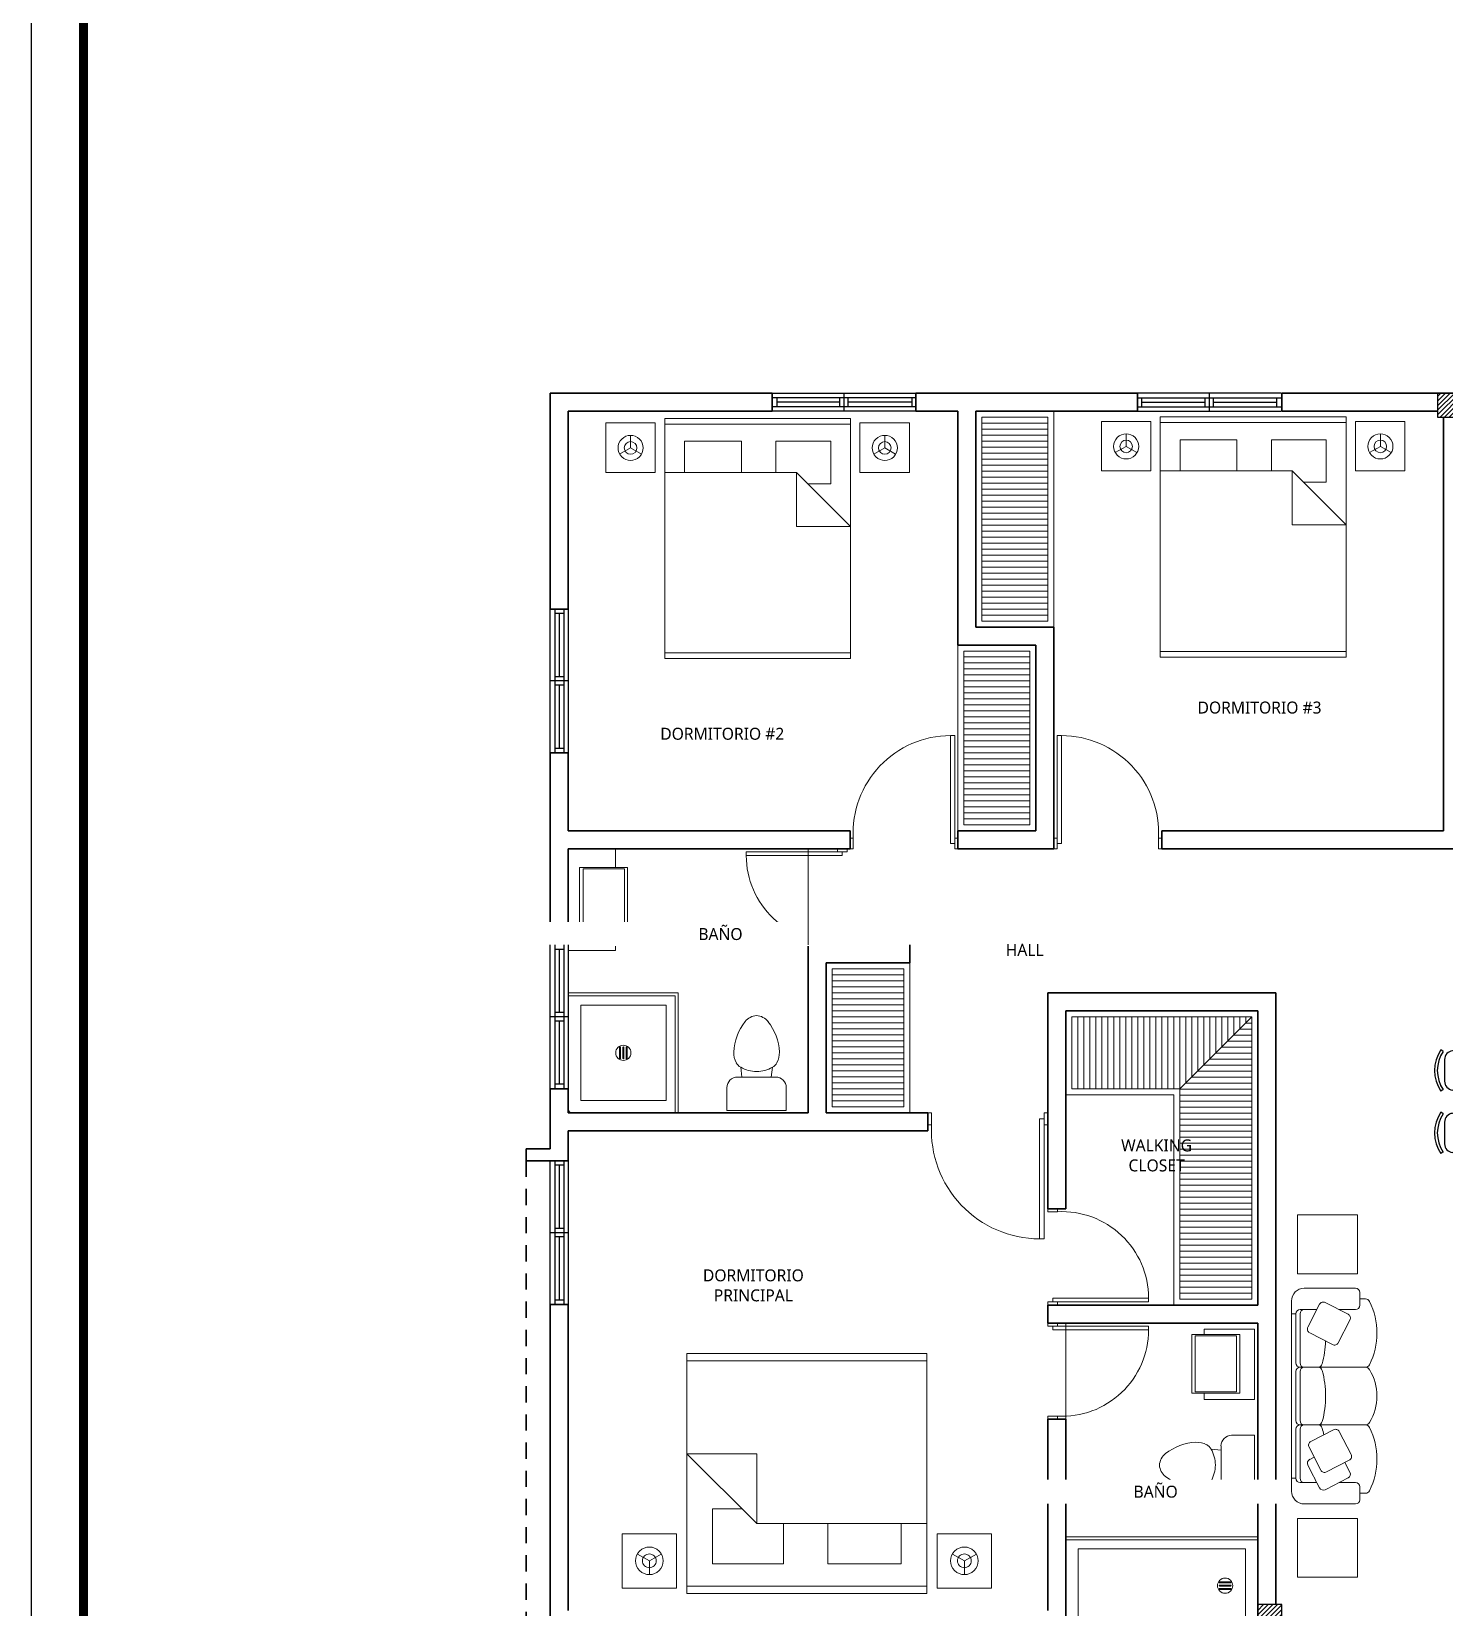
# Model space of a CAD drawing. Header units: feet. Extents: x -417 to 46, y -646 to -218.
# Drawn here: x -112.25 to -100.47, y -458.02 to -444.88 of the extents above; entities that cross this region are included whole.
import ezdxf

# ---------------------------------------------------------------- set-up
doc = ezdxf.new("R2010")
doc.units = ezdxf.units.FT
doc.header["$MEASUREMENT"] = 0
doc.linetypes.add('HIDDEN', pattern=[0.375, 0.25, -0.125])
for name, color, linetype, lineweight in [('A-WALL', 4, 'Continuous', 25), ('closet', 8, 'Continuous', 5), ('FURN', 2, 'Continuous', 30), ('I-FURN', 2, 'Continuous', 0), ('muebles', 2, 'Continuous', 5), ('muros', 4, 'Continuous', 50), ('P-SANR-FIXT', 2, 'Continuous', 9), ('Piso', 8, 'Continuous', 9), ('puertas', 8, 'Continuous', 9), ('TXT', 2, 'Continuous', 9)]:
    doc.layers.add(name, color=color, linetype=linetype, lineweight=lineweight)
for name, color, linetype in [('columna', 9, 'Continuous'), ('MARCO', 7, 'Continuous'), ('MB3', 8, 'Continuous'), ('PERT-VENT', 2, 'Continuous')]:
    doc.layers.add(name, color=color, linetype=linetype)
doc.styles.add('ads', font='trebuc.ttf', dxfattribs={"height": 0.14})
pattern_1 = [(0, (-105.576954, -453.846865), (2e-17, 0.05), [])]

# ---------------------------------------------------------------- blocks, each defined once
blk = doc.blocks.new('bath_sink_6127 - bath_sink_6127-542651-Nivel 1')
at = {"layer": 'I-FURN'}
for p, q in [((0.293, 0.244), (0.293, 0.4)), ((0.395, 0.244), (-0.005, 0.244)), ((-0.005, 0.244), (-0.005, -0.245)), ((0.025, -0.234), (0.025, 0.233)), ((0.025, 0.233), (0.369, 0.233)), ((0.369, 0.233), (0.369, -0.234)), ((0.395, -0.245), (0.395, 0.244)), ((-0.005, -0.245), (0.395, -0.245)), ((0.369, -0.234), (0.025, -0.234)), ((0.293, -0.448), (0.293, -0.245)), ((-0.1, -0.448), (0.293, -0.448))]:
    blk.add_line(p, q, dxfattribs=at)
blk = doc.blocks.new('Toilet_-_Tank_-_3D_4840 - 17_ High_ Seat Not Visible-536545-Nivel 1')
at = {"layer": 'P-SANR-FIXT'}
for p, q in [((0.248, 0.489), (-0.248, 0.489)), ((-0.248, 0.489), (-0.248, 0.298)), ((0.248, 0.298), (0.248, 0.489)), ((-0.159, 0.21), (-0.123, 0.21)), ((-0.123, 0.21), (-0.132, 0.127)), ((-0.123, 0.21), (0.123, 0.21)), ((0.132, 0.127), (0.123, 0.21)), ((0.123, 0.21), (0.159, 0.21))]:
    blk.add_line(p, q, dxfattribs=at)
for centre, radius, start, end in [((-0.159, 0.298), 0.0889, 180, 270), ((0.159, 0.298), 0.0889, 270, 360), ((0, -0.104), 0.266, 90.1019, 119.8981), ((0, -0.104), 0.266, 60.1019, 89.8981), ((-0.023, 0.008), 0.167, 151.0596, 182.709), ((-0.083, 0.041), 0.0995, 119.8981, 151.0596), ((0.083, 0.041), 0.0995, 28.9404, 60.1019), ((0.023, 0.008), 0.167, 357.291, 28.9404), ((0.25, 0.021), 0.441, 182.709, 218.5058), ((-0.25, 0.021), 0.441, 321.4942, 357.291), ((0.011, -0.169), 0.136, 218.5058, 265.219), ((-0.011, -0.169), 0.136, 274.781, 321.4942)]:
    blk.add_arc(centre, radius, start, end, dxfattribs=at)
blk = doc.blocks.new('Shower_Stall_9385 - 1-684532-Nivel 1')
at = {"layer": 'P-SANR-FIXT'}
for p, q in [((-0.576, 0.533), (0.424, 0.533)), ((-0.576, -0.381), (-0.576, 0.533)), ((0.424, 0.508), (-0.551, 0.508)), ((-0.551, -0.381), (-0.551, 0.508)), ((-0.475, -0.279), (-0.475, 0.432)), ((-0.475, 0.432), (0.322, 0.432)), ((0.322, 0.432), (0.322, -0.279)), ((-0.121, 0.108), (-0.032, 0.108)), ((-0.032, 0.099), (-0.121, 0.099)), ((-0.121, 0.081), (-0.032, 0.081)), ((-0.032, 0.072), (-0.121, 0.072)), ((-0.121, 0.053), (-0.032, 0.053)), ((-0.032, 0.044), (-0.121, 0.044)), ((-0.576, -0.381), (-0.551, -0.381)), ((-0.551, -0.381), (0.398, -0.381)), ((0.322, -0.279), (-0.475, -0.279))]:
    blk.add_line(p, q, dxfattribs=at)
for centre, radius, start, end in [((-0.076, 0.076), 0.0635, 360, 180), ((-0.076, 0.076), 0.0635, 0, 180), ((-0.076, 0.076), 0.0635, 180, 360), ((-0.076, 0.076), 0.0635, 180, 360), ((-0.121, 0.103), 0.00444, 90, 270), ((-0.121, 0.076), 0.00444, 90, 270), ((-0.121, 0.049), 0.00444, 90, 270), ((-0.032, 0.103), 0.00444, 270, 90), ((-0.032, 0.076), 0.00444, 270, 90), ((-0.032, 0.049), 0.00444, 270, 90), ((0.398, -0.356), 0.0254, 270, 360)]:
    blk.add_arc(centre, radius, start, end, dxfattribs=at)
blk = doc.blocks.new('bath_sink_6127 - bath_sink_6127-V2-Nivel 1')
at = {"layer": 'I-FURN'}
for p, q in [((0.293, 0.297), (-0.127, 0.297)), ((-0.127, 0.297), (-0.127, -0.29)), ((0.293, 0.244), (0.293, 0.297)), ((0.395, 0.244), (-0.005, 0.244)), ((-0.005, 0.244), (-0.005, -0.245)), ((0.025, -0.234), (0.025, 0.233)), ((0.025, 0.233), (0.369, 0.233)), ((0.369, 0.233), (0.369, -0.234)), ((0.395, -0.245), (0.395, 0.244)), ((-0.005, -0.245), (0.395, -0.245)), ((0.369, -0.234), (0.025, -0.234)), ((0.293, -0.29), (0.293, -0.245)), ((0.293, -0.29), (-0.127, -0.29))]:
    blk.add_line(p, q, dxfattribs=at)
blk = doc.blocks.new('A$C4D292AF4')
at = {"layer": 'puertas'}
for points in [[(0.03, 0.05), (0.07, 0.05), (0.07, 1.05), (0.03, 1.05)], [(0, 0), (0.03, 0), (0.03, 0.1), (0, 0.1)], [(0.97, 0), (1, 0), (1, 0.1), (0.97, 0.1)]]:
    blk.add_lwpolyline(points, close=True, dxfattribs=at)
blk.add_arc((0.068, 0.147), 0.903, 357.0481, 89.8556, dxfattribs=at)
blk = doc.blocks.new('A$C26A1068B')
at = {"layer": 'muebles', "color": 2, "linetype": 'Continuous'}
for p, q in [((0.45, 2.531, 224.56), (0.038, 2.531, 224.56)), ((0.038, 2.119, 224.56), (0.038, 2.531, 224.56)), ((0.45, 2.119, 224.56), (0.45, 2.531, 224.56)), ((0.45, 2.119, 224.56), (0.038, 2.119, 224.56)), ((0.45, 0.412, 224.56), (0.038, 0.412, 224.56)), ((0.038, 0.412, 224.56), (0.038, 0, 224.56)), ((0.45, 0.412, 224.56), (0.45, 0, 224.56)), ((0.45, 0, 224.56), (0.038, 0, 224.56))]:
    blk.add_line(p, q, dxfattribs=at)
at = {"layer": 'muebles', "color": 8, "linetype": 'Continuous'}
for p, q in [((0.246, 2.326, 224.56), (0.298, 2.416, 224.56)), ((0.246, 2.326, 224.56), (0.141, 2.326, 224.56)), ((0.246, 2.326, 224.56), (0.298, 2.235, 224.56)), ((0.246, 0.206, 224.56), (0.298, 0.296, 224.56)), ((0.246, 0.206, 224.56), (0.141, 0.206, 224.56)), ((0.246, 0.206, 224.56), (0.298, 0.115, 224.56))]:
    blk.add_line(p, q, dxfattribs=at)
at = {"layer": 'muebles', "linetype": 'Continuous'}
for p, q in [((2.003, 2.041, 224.56), (0, 2.041, 224.56)), ((0, 2.041, 224.56), (0, 0.491, 224.56)), ((0.047, 0.491, 224.56), (0.047, 2.041, 224.56)), ((0.45, 1.59, 224.56), (0.901, 2.041, 224.56)), ((0.901, 2.041, 224.56), (0.901, 1.59, 224.56)), ((1.956, 2.041, 224.56), (1.956, 0.491, 224.56)), ((2.003, 0.491, 224.56), (2.003, 2.041, 224.56)), ((0.545, 1.875, 224.56), (0.19, 1.875, 224.56)), ((0.19, 1.875, 224.56), (0.19, 1.417, 224.56)), ((0.545, 1.685, 224.56), (0.545, 1.875, 224.56)), ((0.901, 1.59, 224.56), (0.45, 1.59, 224.56)), ((0.45, 0.491, 224.56), (0.45, 1.59, 224.56)), ((0.19, 1.417, 224.56), (0.45, 1.417, 224.56)), ((0.19, 1.13, 224.56), (0.19, 0.657, 224.56)), ((0.45, 1.13, 224.56), (0.19, 1.13, 224.56)), ((0.19, 0.657, 224.56), (0.45, 0.657, 224.56)), ((0, 0.491, 224.56), (2.003, 0.491, 224.56))]:
    blk.add_line(p, q, dxfattribs=at)
at = {"layer": 'muebles', "color": 8, "linetype": 'Continuous'}
for centre, major_axis in [((0.246, 2.326, 224.56), (-0.074, -0.074)), ((0.246, 0.206, 224.56), (-0.037, 0.037))]:
    blk.add_ellipse(centre, major_axis=major_axis, ratio=1, dxfattribs=at)
at = {"layer": 'muebles', "color": 8, "linetype": 'Continuous', "extrusion": (0, 0, -1)}
for centre, major_axis in [((0.246, 2.326, 224.56), (-0.037, -0.037)), ((0.246, 0.206, 224.56), (-0.074, 0.074))]:
    blk.add_ellipse(centre, major_axis=major_axis, ratio=1, dxfattribs=at)
blk = doc.blocks.new('A$C154754DE')
at = {"layer": 'muebles', "color": 2, "linetype": 'Continuous'}
for p, q in [((1.505, 3.079, 224.56), (1.958, 3.079, 224.56)), ((1.505, 2.626, 224.56), (1.505, 3.079, 224.56)), ((1.958, 2.626, 224.56), (1.958, 3.079, 224.56)), ((1.505, 2.626, 224.56), (1.958, 2.626, 224.56)), ((1.505, 0.453, 224.56), (1.958, 0.453, 224.56)), ((1.505, 0.453, 224.56), (1.505, 0, 224.56)), ((1.958, 0.453, 224.56), (1.958, 0, 224.56)), ((1.505, 0, 224.56), (1.958, 0, 224.56))]:
    blk.add_line(p, q, dxfattribs=at)
at = {"layer": 'muebles', "color": 8, "linetype": 'Continuous'}
for p, q in [((1.729, 2.853, 224.56), (1.672, 2.953, 224.56)), ((1.729, 2.853, 224.56), (1.672, 2.754, 224.56)), ((1.729, 2.853, 224.56), (1.844, 2.853, 224.56)), ((1.729, 0.226, 224.56), (1.672, 0.326, 224.56)), ((1.729, 0.226, 224.56), (1.672, 0.126, 224.56)), ((1.729, 0.226, 224.56), (1.844, 0.226, 224.56))]:
    blk.add_line(p, q, dxfattribs=at)
at = {"layer": 'muebles', "linetype": 'Continuous'}
for p, q in [((0, 2.54, 224.56), (2, 2.54, 224.56)), ((0, 0.54, 224.56), (0, 2.54, 224.56)), ((0.061, 2.54, 224.56), (0.061, 0.54, 224.56)), ((1.419, 1.958, 224.56), (0.837, 2.54, 224.56)), ((0.837, 2.54, 224.56), (0.837, 1.958, 224.56)), ((1.939, 0.54, 224.56), (1.939, 2.54, 224.56)), ((2, 2.54, 224.56), (2, 0.54, 224.56)), ((1.296, 2.326, 224.56), (1.755, 2.326, 224.56)), ((1.296, 2.081, 224.56), (1.296, 2.326, 224.56)), ((1.755, 2.326, 224.56), (1.755, 1.734, 224.56)), ((0.837, 1.958, 224.56), (1.419, 1.958, 224.56)), ((1.419, 0.54, 224.56), (1.419, 1.958, 224.56)), ((1.755, 1.734, 224.56), (1.419, 1.734, 224.56)), ((1.419, 1.364, 224.56), (1.755, 1.364, 224.56)), ((1.755, 1.364, 224.56), (1.755, 0.754, 224.56)), ((1.755, 0.754, 224.56), (1.419, 0.754, 224.56)), ((2, 0.54, 224.56), (0, 0.54, 224.56))]:
    blk.add_line(p, q, dxfattribs=at)
at = {"layer": 'muebles', "color": 8, "linetype": 'Continuous', "extrusion": (0, 0, -1)}
for centre, major_axis, start_param, end_param in [((1.729, 2.853, 224.56), (-0.0814, -0.0814), -1.570796, 4.712389), ((1.729, 0.226, 224.56), (-0.0407, 0.0407), 1.570796326794897, 7.853981633974483)]:
    blk.add_ellipse(centre, major_axis=major_axis, ratio=1, start_param=start_param, end_param=end_param, dxfattribs=at)
at = {"layer": 'muebles', "color": 8, "linetype": 'Continuous'}
for centre, major_axis, start_param, end_param in [((1.729, 2.853, 224.56), (-0.0407, -0.0407), 1.570796326794897, 7.853981633974483), ((1.729, 0.226, 224.56), (-0.0814, 0.0814), -1.570796, 4.712389)]:
    blk.add_ellipse(centre, major_axis=major_axis, ratio=1, start_param=start_param, end_param=end_param, dxfattribs=at)
blk = doc.blocks.new('A$C5D053580')
at = {"color": 8}
for p, q in [((0.761, 1.017), (0.69, 1.123)), ((0.845, 0.914), (0.753, 1.083)), ((0.855, 1.016), (0.772, 1.159))]:
    blk.add_line(p, q, dxfattribs=at)
at = {"layer": 'FURN'}
for p, q in [((0.608, 2.04, -0.375), (0.592, 2.062, -0.375)), ((0.96, 2.04, -0.375), (0.975, 2.062, -0.375)), ((0.585, 1.746, -0.375), (0.602, 1.952, -0.375)), ((0.884, 2.026, -0.375), (0.683, 2.026, -0.375)), ((0.983, 1.746, -0.375), (0.965, 1.952, -0.375)), ((0.082, 1.516, -0.375), (0.059, 1.532, -0.375)), ((0.375, 1.54, -0.375), (0.169, 1.522, -0.375)), ((1.192, 1.54, -0.375), (1.398, 1.523, -0.375)), ((1.486, 1.517, -0.375), (1.508, 1.533, -0.375)), ((0.095, 1.441, -0.375), (0.095, 1.24, -0.375)), ((1.472, 1.442, -0.375), (1.472, 1.241, -0.375)), ((0.082, 1.164, -0.375), (0.059, 1.149, -0.375)), ((0.375, 1.141, -0.375), (0.169, 1.159, -0.375)), ((1.192, 1.142, -0.375), (1.398, 1.16, -0.375)), ((1.486, 1.165, -0.375), (1.508, 1.15, -0.375)), ((0.082, 0.937, -0.375), (0.059, 0.953, -0.375)), ((0.375, 0.96, -0.375), (0.169, 0.943, -0.375)), ((1.192, 0.96, -0.375), (1.398, 0.943, -0.375)), ((1.486, 0.937, -0.375), (1.508, 0.953, -0.375)), ((0.095, 0.862, -0.375), (0.095, 0.661, -0.375)), ((1.472, 0.862, -0.375), (1.472, 0.661, -0.375)), ((0.082, 0.585, -0.375), (0.059, 0.57, -0.375)), ((1.486, 0.585, -0.375), (1.508, 0.57, -0.375)), ((0.375, 0.562, -0.375), (0.169, 0.58, -0.375)), ((1.192, 0.562, -0.375), (1.398, 0.58, -0.375)), ((0.585, 0.375, -0.375), (0.602, 0.169, -0.375)), ((0.983, 0.375, -0.375), (0.965, 0.169, -0.375)), ((0.608, 0.082, -0.375), (0.592, 0.059, -0.375)), ((0.884, 0.095, -0.375), (0.683, 0.095, -0.375)), ((0.96, 0.082, -0.375), (0.975, 0.059, -0.375))]:
    blk.add_line(p, q, dxfattribs=at)
at = {"layer": 'FURN', "linetype": 'Continuous'}
for p, q in [((0.384, 1.741, 0.375), (1.184, 1.741, 0.375)), ((0.384, 0.361, 0.375), (0.384, 1.741, 0.375)), ((1.184, 1.741, 0.375), (1.184, 0.361, 0.375)), ((1.184, 0.361, 0.375), (0.384, 0.361, 0.375))]:
    blk.add_line(p, q, dxfattribs=at)
at = {"layer": 'FURN'}
for centre, radius, start, end in [((0.784, 1.782, -0.375), 0.339, 55.6197, 124.3803), ((0.784, 1.782, -0.375), 0.312, 55.6197, 124.3803), ((0.683, 1.945, -0.375), 0.0813, 90, 175.0303), ((0.884, 1.945, -0.375), 0.0813, 4.9697, 90), ((0.665, 1.739, -0.375), 0.0813, 175.0303, 238.407), ((0.784, 1.931, -0.375), 0.307, 238.407, 301.593), ((0.902, 1.739, -0.375), 0.0813, 301.593, 4.9697), ((0.339, 1.34, -0.375), 0.339, 145.6197, 214.3803), ((0.339, 1.34, -0.375), 0.312, 145.6197, 214.3803), ((0.176, 1.441, -0.375), 0.0813, 94.9697, 180), ((0.382, 1.459, -0.375), 0.0813, 31.593, 94.9697), ((0.19, 1.34, -0.375), 0.307, 328.407, 31.593), ((1.378, 1.341, -0.375), 0.307, 148.407, 211.593), ((1.185, 1.46, -0.375), 0.0813, 85.0303, 148.407), ((1.391, 1.442, -0.375), 0.0813, 0, 85.0303), ((1.229, 1.341, -0.375), 0.312, 325.6197, 34.3803), ((1.229, 1.341, -0.375), 0.339, 325.6197, 34.3803), ((0.176, 1.24, -0.375), 0.0813, 180, 265.0303), ((0.382, 1.222, -0.375), 0.0813, 265.0303, 328.407), ((1.185, 1.223, -0.375), 0.0813, 211.593, 274.9697), ((1.391, 1.241, -0.375), 0.0813, 274.9697, 0), ((0.339, 0.761, -0.375), 0.339, 145.6197, 214.3803), ((0.339, 0.761, -0.375), 0.312, 145.6197, 214.3803), ((0.176, 0.862, -0.375), 0.0813, 94.9697, 180), ((0.382, 0.88, -0.375), 0.0813, 31.593, 94.9697), ((0.19, 0.761, -0.375), 0.307, 328.407, 31.593), ((1.378, 0.761, -0.375), 0.307, 148.407, 211.593), ((1.185, 0.88, -0.375), 0.0813, 85.0303, 148.407), ((1.391, 0.862, -0.375), 0.0813, 0, 85.0303), ((1.229, 0.761, -0.375), 0.312, 325.6197, 34.3803), ((1.229, 0.761, -0.375), 0.339, 325.6197, 34.3803), ((0.176, 0.661, -0.375), 0.0813, 180, 265.0303), ((0.382, 0.643, -0.375), 0.0813, 265.0303, 328.407), ((1.185, 0.643, -0.375), 0.0813, 211.593, 274.9697), ((1.391, 0.661, -0.375), 0.0813, 274.9697, 0), ((0.665, 0.382, -0.375), 0.0813, 121.593, 184.9697), ((0.784, 0.19, -0.375), 0.307, 58.407, 121.593), ((0.902, 0.382, -0.375), 0.0813, 355.0303, 58.407), ((0.683, 0.176, -0.375), 0.0813, 184.9697, 270), ((0.884, 0.176, -0.375), 0.0813, 270, 355.0303), ((0.784, 0.339, -0.375), 0.339, 235.6197, 304.3803), ((0.784, 0.339, -0.375), 0.312, 235.6197, 304.3803)]:
    blk.add_arc(centre, radius, start, end, dxfattribs=at)
at = {"layer": 'FURN', "linetype": 'Continuous'}
for points in [[(0.384, 1.741, -0.375), (0.384, 1.741, 0.375), (0.384, 1.661, 0.375), (0.384, 1.701, -0.375)], [(0.464, 1.741, 0.375), (0.424, 1.741, -0.375), (0.384, 1.741, -0.375), (0.384, 1.741, 0.375)], [(1.184, 0.361, 0.425), (0.384, 0.361, 0.425), (0.384, 1.741, 0.425), (1.184, 1.741, 0.425)], [(1.104, 1.741, 0.375), (1.144, 1.741, -0.375), (1.184, 1.741, -0.375), (1.184, 1.741, 0.375)], [(1.184, 1.741, -0.375), (1.184, 1.741, 0.375), (1.184, 1.661, 0.375), (1.184, 1.701, -0.375)], [(0.384, 0.361, -0.375), (0.384, 0.361, 0.375), (0.384, 0.441, 0.375), (0.384, 0.401, -0.375)], [(1.184, 0.361, -0.375), (1.184, 0.361, 0.375), (1.184, 0.441, 0.375), (1.184, 0.401, -0.375)], [(0.464, 0.361, 0.375), (0.424, 0.361, -0.375), (0.384, 0.361, -0.375), (0.384, 0.361, 0.375)], [(1.104, 0.361, 0.375), (1.144, 0.361, -0.375), (1.184, 0.361, -0.375), (1.184, 0.361, 0.375)]]:
    blk.add_3dface(points, dxfattribs=at)
blk = doc.blocks.new('A$C4CC40D8E')
at = {"layer": 'muebles'}
for p, q in [((0.15, 2.525, 0.013), (0.75, 2.525, 0.013)), ((0.8, 2.325, 0.013), (0.8, 2.475, 0.013)), ((0.8, 2.4, 0.013), (0.868, 2.4, 0.013)), ((0, 0.15, 0.013), (0, 2.375, 0.013)), ((0.05, 2.225, 0.013), (0, 2.225, 0.013)), ((0.05, 1.65, 0.013), (0.05, 2.225, 0.013)), ((0.1, 2.275, 0.013), (0.297, 2.275, 0.013)), ((0.1, 1.65, 0.013), (0.1, 2.225, 0.013)), ((0.191, 2.07, 0.013), (0.329, 2.337, 0.013)), ((0.396, 2.358, 0.013), (0.663, 2.221, 0.013)), ((0.557, 2.275, 0.013), (0.75, 2.275, 0.013)), ((0.684, 2.153, 0.013), (0.625, 2.039, 0.013)), ((0.264, 1.976, 0.013), (0.213, 2.003, 0.013)), ((0.05, 0.975, 0.013), (0.05, 1.55, 0.013)), ((0.1, 1.6, 0.013), (0.869, 1.6, 0.013)), ((0.1, 0.975, 0.013), (0.1, 1.55, 0.013)), ((0.1, 0.925, 0.013), (0.869, 0.925, 0.013)), ((0.05, 0.3, 0.013), (0.05, 0.875, 0.013)), ((0.1, 0.3, 0.013), (0.1, 0.875, 0.013)), ((0.05, 0.3, 0.013), (0, 0.3, 0.013)), ((0.1, 0.25, 0.013), (0.297, 0.25, 0.013)), ((0.557, 0.25, 0.013), (0.75, 0.25, 0.013)), ((0.8, 0.05, 0.013), (0.8, 0.2, 0.013)), ((0.8, 0.125, 0.013), (0.868, 0.125, 0.013)), ((0.15, 0, 0.013), (0.75, 0, 0.013))]:
    blk.add_line(p, q, dxfattribs=at)
at = {"layer": 'muebles', "elevation": 0.013}
for points in [[(0.698, 1.945), (0.56, 1.678, -0.414214), (0.493, 1.657), (0.226, 1.794, -0.414214), (0.205, 1.861), (0.342, 2.128, -0.414214), (0.41, 2.15), (0.676, 2.012, -0.414214)], [(0.684, 0.372), (0.547, 0.638, 0.414214), (0.48, 0.66), (0.213, 0.522, 0.414214), (0.191, 0.455), (0.329, 0.188, 0.414214), (0.396, 0.167), (0.663, 0.304, 0.414214)]]:
    blk.add_lwpolyline(points, format="xyb", close=True, dxfattribs=at)
at = {"layer": 'muebles'}
for centre, radius, start, end in [((0.15, 2.375, 0.013), 0.15, 90, 180), ((0.75, 2.475, 0.013), 0.05, 360, 90), ((0.868, 2.35, 0.013), 0.05, 23.8847, 90), ((0.1, 2.225, 0.013), 0.05, 90, 180), ((0.15, 2.225, 0.013), 0.05, 90, 180), ((0.373, 2.314, 0.013), 0.05, 62.7398, 152.7398), ((0.64, 2.176, 0.013), 0.05, 332.7398, 62.7398), ((0.75, 2.325, 0.013), 0.05, 270, 360), ((0.162, 2, 0.013), 0.838, 333.776, 26.224), ((0.236, 2.047, 0.013), 0.05, 152.7398, 242.7398), ((-0.718, 1.937, 0.013), 1.118, 344.5029, 348.573), ((0.1, 1.65, 0.013), 0.05, 180, 270), ((0.1, 1.55, 0.013), 0.05, 90, 180), ((0.15, 1.65, 0.013), 0.05, 180, 270), ((0.15, 1.55, 0.013), 0.05, 90, 180), ((0.311, 1.65, 0.013), 0.05, 270, 347.1604), ((0.311, 1.55, 0.013), 0.05, 12.8396, 90), ((-0.718, 1.262, 0.013), 1.118, 344.5029, 15.4971), ((0.868, 1.65, 0.013), 0.05, 270, 336.1153), ((0.869, 1.55, 0.013), 0.05, 25.9445, 90), ((0.399, 1.262, 0.013), 0.601, 329.0457, 30.9543), ((0.1, 0.975, 0.013), 0.05, 180, 270), ((0.1, 0.875, 0.013), 0.05, 90, 180), ((0.15, 0.975, 0.013), 0.05, 180, 270), ((0.15, 0.875, 0.013), 0.05, 90, 180), ((0.311, 0.975, 0.013), 0.05, 270, 347.1604), ((0.311, 0.875, 0.013), 0.05, 12.8396, 90), ((0.868, 0.875, 0.013), 0.05, 23.8847, 90), ((0.869, 0.975, 0.013), 0.05, 270, 334.0555), ((-0.718, 0.587, 0.013), 1.118, 1.5948, 15.4971), ((0.162, 0.525, 0.013), 0.838, 333.776, 26.224), ((0.1, 0.3, 0.013), 0.05, 180, 270), ((0.15, 0.3, 0.013), 0.05, 180, 270), ((0.75, 0.2, 0.013), 0.05, 0, 90), ((0.15, 0.15, 0.013), 0.15, 180, 270), ((0.75, 0.05, 0.013), 0.05, 270, 0), ((0.868, 0.175, 0.013), 0.05, 270, 336.1153)]:
    blk.add_arc(centre, radius, start, end, dxfattribs=at)
blk = doc.blocks.new('A$C59FC24C1')
at = {"layer": 'PERT-VENT', "extrusion": (-2.36783e-12, 8.94772e-16, -1)}
for p, q in [((0, 0), (0, 1.2)), ((0.038, 1.2), (0.038, 0)), ((0.113, 1.2), (0.113, 0)), ((0.15, 1.2), (0.15, 0)), ((0.038, 1.165), (0.113, 1.165)), ((0.038, 1.165), (0.113, 1.165)), ((0.075, 1.165), (0.075, 0.635)), ((0.15, 0.6), (0, 0.6)), ((0.113, 0.635), (0.038, 0.635)), ((0.113, 0.565), (0.038, 0.565)), ((0.075, 0.565), (0.075, 0.04)), ((0.038, 0.04), (0.113, 0.04))]:
    blk.add_line(p, q, dxfattribs=at)
blk = doc.blocks.new('A$C24CF40E6')
at = {"layer": 'P-SANR-FIXT', "extrusion": (-2.36783e-12, 8.94772e-16, -1)}
for p, q in [((0, 0.814), (1.6, 0.814)), ((1.6, 0.789), (0, 0.789)), ((1.6, 0.814), (1.6, 0.789)), ((1.6, 0.025), (1.6, 0.789)), ((0.102, 0.713), (1.498, 0.713)), ((1.498, 0.713), (1.498, 0.102)), ((1.283, 0.439), (1.373, 0.439)), ((1.373, 0.43), (1.283, 0.43)), ((1.283, 0.412), (1.373, 0.412)), ((1.373, 0.403), (1.283, 0.403)), ((1.283, 0.384), (1.373, 0.384)), ((1.373, 0.375), (1.283, 0.375)), ((1.498, 0.102), (0.102, 0.102))]:
    blk.add_line(p, q, dxfattribs=at)
at = {"layer": 'P-SANR-FIXT', "extrusion": (2.36783e-12, 8.94772e-16, -1)}
for p, q in [((0, 0.814), (0, 0.789)), ((0, 0.025), (0, 0.789)), ((0.102, 0.713), (0.102, 0.102))]:
    blk.add_line(p, q, dxfattribs=at)
at = {"layer": 'P-SANR-FIXT', "extrusion": (-2.36783e-12, -8.94772e-16, -1)}
for p, q in [((1.6, 0.025), (0, 0.025)), ((0, 0), (1.6, 0)), ((1.6, 0), (1.6, 0.025))]:
    blk.add_line(p, q, dxfattribs=at)
at = {"layer": 'P-SANR-FIXT', "extrusion": (2.36783e-12, -8.94772e-16, -1)}
blk.add_line((0, 0), (0, 0.025), dxfattribs=at)
at = {"layer": 'P-SANR-FIXT', "extrusion": (-2.36783e-12, 8.94772e-16, -1)}
for centre, radius, start, end in [((-1.328, 0.407), 0.0635, 0, 180), ((-1.328, 0.407), 0.0635, 0, 180), ((-1.328, 0.407), 0.0635, 180, 0), ((-1.328, 0.407), 0.0635, 180, 0), ((-1.283, 0.434), 0.00444, 270, 90), ((-1.283, 0.407), 0.00444, 270, 90), ((-1.373, 0.434), 0.00444, 90, 270), ((-1.373, 0.407), 0.00444, 90, 270), ((-1.283, 0.38), 0.00444, 270, 90), ((-1.373, 0.38), 0.00444, 90, 270)]:
    blk.add_arc(centre, radius, start, end, dxfattribs=at)
blk = doc.blocks.new('A$C012446DC')
at = {"layer": 'Piso'}
h = blk.add_hatch(dxfattribs=at)
h.set_pattern_fill('ANSI31', color=256, scale=0.008571, angle=180)
h.set_pattern_definition([(225, (206536.064322, 1154820.960068), (0.0192434059784, -0.0192434059784), [])])
h.paths.add_polyline_path([(0, 0), (0.2, 0), (0.2, 0.2), (0, 0.2)])
at = {"layer": 'columna'}
blk.add_lwpolyline([(0.2, 0.2), (0, 0.2), (0, 0), (0.2, 0)], close=True, dxfattribs=at)
blk = doc.blocks.new('A$C791B5281')
at = {"layer": 'muros', "lineweight": 35}
blk.add_line((4.9, 10.3, 1.239), (5.1, 10.3, 1.239), dxfattribs=at)
for p in [(1.5, 10.1, 1.239), (4.9, 10.1, 1.239), (8.3, 10.1, 1.239), (0, 0, 1.239), (3.5, 0, 1.239), (6.3, 0, 1.239), (9.8, 0, 1.239)]:
    blk.add_blockref('A$C012446DC', p)

msp = doc.modelspace()

# ---------------------------------------------------------------- hatches: boundary and pattern name
at = {"layer": 'Piso'}
h = msp.add_hatch(dxfattribs=at)
h.set_pattern_fill('ANSI31', color=256, scale=0.4, angle=315, style=0)
h.set_pattern_definition(pattern_1)
h.paths.add_polyline_path([(-104.327, -449.7969), (-103.777, -449.7969), (-103.777, -448.0969), (-104.327, -448.0969)])
h = msp.add_hatch(dxfattribs=at)
h.set_pattern_fill('ANSI31', color=256, scale=0.4, angle=315, style=0)
h.set_pattern_definition([(0, (-105.526954, -453.846865), (2e-17, 0.05), [])])
h.paths.add_polyline_path([(-104.477, -450.0469), (-103.927, -450.0469), (-103.927, -451.4969), (-104.477, -451.4969)])
h = msp.add_hatch(dxfattribs=at)
h.set_pattern_fill('ANSI31', color=256, scale=0.4, angle=45, style=0)
h.set_pattern_definition([(90, (-105.576954, -453.796865), (-0.05, 7e-18), [])])
h.paths.add_polyline_path([(-103.577, -453.6969), (-102.677, -453.6969), (-102.077, -453.0969), (-103.577, -453.0969)])
h = msp.add_hatch(dxfattribs=at)
h.set_pattern_fill('ANSI31', color=256, scale=0.4, angle=315, style=0)
h.set_pattern_definition([(0, (-102.676954, -455.451066), (2e-17, 0.05), [])])
h.paths.add_polyline_path([(-102.677, -453.6969), (-102.077, -453.0969), (-102.077, -455.4511), (-102.677, -455.4511)])

# ---------------------------------------------------------------- linework, layer by layer
at = {"layer": 'A-WALL', "lineweight": 35, "extrusion": (-2.36783e-12, 8.94772e-16, -1)}
for p, q in [((-106.077, -447.8969), (-107.927, -447.8969)), ((-107.927, -447.8969), (-107.927, -449.6969)), ((-106.077, -448.0469), (-106.077, -447.8969)), ((-103.0302, -447.8969), (-104.877, -447.8969)), ((-104.877, -447.8969), (-104.877, -448.0469)), ((-103.0302, -448.0469), (-103.0302, -447.8969)), ((-100.327, -447.8969), (-101.827, -447.8969)), ((-101.827, -447.8969), (-101.827, -448.0469)), ((-107.777, -448.0469), (-106.077, -448.0469)), ((-107.777, -449.6969), (-107.777, -448.0469)), ((-104.877, -448.0469), (-104.527, -448.0469)), ((-104.527, -448.0469), (-104.527, -449.9969)), ((-104.377, -448.0469), (-103.0302, -448.0469)), ((-104.377, -449.8469), (-104.377, -448.0469)), ((-101.827, -448.0469), (-100.527, -448.0469)), ((-100.477, -448.0969), (-100.477, -451.5469)), ((-107.777, -449.6969), (-107.927, -449.6969)), ((-103.727, -449.8469), (-104.377, -449.8469)), ((-103.727, -451.6969), (-103.727, -449.8469)), ((-103.877, -449.9969), (-104.527, -449.9969)), ((-103.877, -451.5469), (-103.877, -449.9969)), ((-107.777, -450.8969), (-107.927, -450.8969)), ((-107.927, -450.8969), (-107.927, -452.4969)), ((-107.777, -451.5469), (-107.777, -450.8969)), ((-105.427, -451.5469), (-107.777, -451.5469)), ((-105.427, -451.6969), (-105.427, -451.5469)), ((-104.527, -451.5469), (-103.877, -451.5469)), ((-104.527, -451.5469), (-104.527, -451.6969)), ((-100.477, -451.5469), (-102.827, -451.5469)), ((-102.827, -451.5469), (-102.827, -451.6969)), ((-107.777, -451.6969), (-105.427, -451.6969)), ((-107.777, -452.4969), (-107.777, -451.6969)), ((-104.527, -451.6969), (-103.727, -451.6969)), ((-102.827, -451.6969), (-100.327, -451.6969)), ((-107.927, -452.4969), (-107.777, -452.4969)), ((-107.927, -452.4969), (-107.777, -452.4969)), ((-104.927, -452.4969), (-105.777, -452.4969)), ((-105.777, -452.4969), (-105.777, -453.8973)), ((-104.927, -452.6469), (-105.627, -452.6469)), ((-105.627, -453.8973), (-105.627, -452.6469)), ((-101.877, -452.8969), (-103.777, -452.8969)), ((-103.777, -452.8969), (-103.777, -454.6981)), ((-101.877, -457.9969), (-101.877, -452.8969)), ((-103.627, -453.0469), (-102.027, -453.0469)), ((-103.627, -454.6981), (-103.627, -453.0469)), ((-102.027, -453.0469), (-102.027, -455.5011)), ((-105.627, -453.8969), (-105.627, -453.5969)), ((-107.777, -453.6969), (-107.927, -453.6969)), ((-107.927, -454.1969), (-107.927, -453.6969)), ((-107.7778, -453.8973), (-107.7778, -453.7002)), ((-105.777, -453.8973), (-107.7778, -453.8973)), ((-104.777, -453.8973), (-105.627, -453.8973)), ((-104.777, -454.0473), (-104.777, -453.8973)), ((-107.777, -454.0473), (-104.777, -454.0473)), ((-108.127, -454.2969), (-108.127, -454.1969)), ((-103.627, -454.6981), (-103.777, -454.6981)), ((-107.927, -455.4969), (-107.927, -458.1969)), ((-107.777, -458.0469), (-107.777, -455.4969)), ((-103.777, -455.5011), (-103.777, -455.6511)), ((-102.027, -455.5011), (-103.777, -455.5011)), ((-103.777, -455.6511), (-102.027, -455.6511)), ((-102.027, -455.6511), (-102.027, -458.2469)), ((-103.627, -456.4511), (-103.777, -456.4511)), ((-103.777, -456.4511), (-103.777, -458.0469)), ((-103.627, -458.2469), (-103.627, -456.4511))]:
    msp.add_line(p, q, dxfattribs=at)
at = {"layer": 'A-WALL', "lineweight": 35}
for p, q in [((-107.777, -454.2969), (-107.777, -454.0473)), ((-108.127, -454.1969), (-107.927, -454.1969)), ((-108.127, -454.2969), (-107.777, -454.2969)), ((-107.927, -455.4969), (-107.777, -455.4969))]:
    msp.add_line(p, q, dxfattribs=at)
at = {"layer": 'closet', "extrusion": (-2.36783e-12, 8.94772e-16, -1)}
for p, q in [((-103.727, -449.8469), (-103.727, -448.0469)), ((-104.527, -451.5469), (-104.527, -449.9969)), ((-103.627, -453.7469), (-102.727, -453.7469)), ((-102.727, -453.7469), (-102.727, -455.5011))]:
    msp.add_line(p, q, dxfattribs=at)
at = {"layer": 'closet'}
msp.add_line((-103.627, -456.4511), (-103.627, -455.6511), dxfattribs=at)
at = {"layer": 'MB3', "linetype": 'HIDDEN', "lineweight": 35, "ltscale": 0.54}
msp.add_line((-108.127, -454.2969), (-108.127, -458.3969), dxfattribs=at)
at = {"layer": 'muebles'}
for points in [[(-101.1961, -455.2392), (-101.6946, -455.2392), (-101.6946, -454.7491), (-101.1961, -454.7491)], [(-101.1961, -457.2796), (-101.6946, -457.2796), (-101.6946, -457.7696), (-101.1961, -457.7696)]]:
    msp.add_lwpolyline(points, close=True, dxfattribs=at)
at = {"layer": 'Piso'}
for points in [[(-104.327, -449.7969), (-103.777, -449.7969), (-103.777, -448.0969), (-104.327, -448.0969)], [(-104.477, -450.0469), (-103.927, -450.0469), (-103.927, -451.4969), (-104.477, -451.4969)], [(-103.577, -453.6969), (-102.677, -453.6969), (-102.077, -453.0969), (-103.577, -453.0969)], [(-102.677, -453.6969), (-102.077, -453.0969), (-102.077, -455.4511), (-102.677, -455.4511)]]:
    msp.add_lwpolyline(points, close=True, dxfattribs=at)

# ---------------------------------------------------------------- block references
at = {"rotation": 270}
for name, p in [('A$C59FC24C1', (-106.077, -447.8969)), ('A$C26A1068B', (-107.4629, -448.1074)), ('A$C26A1068B', (-103.3302, -448.0948))]:
    msp.add_blockref(name, p, dxfattribs=at)
at = {"xscale": -1, "rotation": 90}
msp.add_blockref('A$C59FC24C1', (-101.8302, -447.8969), dxfattribs=at)
for name, p in [('A$C59FC24C1', (-107.927, -455.4969)), ('A$C24CF40E6', (-103.627, -458.2469))]:
    msp.add_blockref(name, p)
at = {"layer": 'I-FURN', "extrusion": (-2.36783e-12, 8.94772e-16, -1), "xscale": -1}
msp.add_blockref('bath_sink_6127 - bath_sink_6127-542651-Nivel 1', (107.677, -452.0969), dxfattribs=at)
at = {"layer": 'I-FURN', "extrusion": (-2.36783e-12, 8.94772e-16, -1), "xscale": -1, "rotation": 180}
msp.add_blockref('bath_sink_6127 - bath_sink_6127-V2-Nivel 1', (102.1802, -455.9913), dxfattribs=at)
at = {"layer": 'P-SANR-FIXT', "extrusion": (-2.36783e-12, 8.94772e-16, -1), "xscale": -1}
for name, p, rotation in [('Shower_Stall_9385 - 1-684532-Nivel 1', (107.3932, -453.4735), 90), ('Toilet_-_Tank_-_3D_4840 - 17_ High_ Seat Not Visible-536545-Nivel 1', (106.2061, -453.3904), 180), ('Toilet_-_Tank_-_3D_4840 - 17_ High_ Seat Not Visible-536545-Nivel 1', (102.5424, -456.8343), 90)]:
    msp.add_blockref(name, p, dxfattribs=dict(at, rotation=rotation))
at = {"layer": 'puertas', "extrusion": (-2.36783e-12, 8.94772e-16, -1), "xscale": -0.9000000000000057, "yscale": 0.8999999999999915, "zscale": 0.8999999999999978}
msp.add_blockref('A$C4D292AF4', (103.727, -451.6969), dxfattribs=at)
at = {"layer": 'puertas', "extrusion": (-2.36783e-12, 8.94772e-16, -1)}
for p, xscale, yscale, zscale, rotation in [((105.4521, -451.6969), 0.8000000000000114, 0.8000000000000114, 0.8000000000000114, 270), ((103.777, -455.4981), 0.8000000000000114, 0.8000000000000114, 0.8000000000000114, 90), ((103.777, -455.6511), -0.8000000000000114, 0.7999999999999972, 0.7999999999999995, 90.00000000000199)]:
    msp.add_blockref('A$C4D292AF4', p, dxfattribs=dict(at, xscale=xscale, yscale=yscale, zscale=zscale, rotation=rotation))
at = {"layer": 'puertas', "extrusion": (-2.36783e-12, 8.94772e-16, -1), "xscale": -1, "rotation": 180}
msp.add_blockref('A$C4D292AF4', (103.777, -453.8981), dxfattribs=at)

# ---------------------------------------------------------------- texts
at = {"layer": 'TXT', "char_height": 0.1, "width": 2.838, "attachment_point": 2, "style": 'ads', "bg_fill": 2}
for s, insert in [('DORMITORIO #3', (-102.0119, -450.4683)), ('COMEDOR', (-99.8447, -453.7188)), ('DORMITORIO \\PPRINCIPAL', (-106.2328, -455.2027))]:
    msp.add_mtext(s, dxfattribs=dict(at, insert=insert))
at = {"layer": 'TXT', "insert": (-102.8703, -454.1192), "char_height": 0.1, "width": 2.838, "attachment_point": 2, "style": 'ads'}
msp.add_mtext('WALKING\\PCLOSET', dxfattribs=at)

# ---------------------------------------------------------------- next in the draw order: block references
at = {"ltscale": 0.3, "xscale": 0.9000000000000057, "yscale": 0.9000000000000057, "zscale": 0.9000000000000057}
msp.add_blockref('A$C5D053580', (-100.5536, -454.7505), dxfattribs=at)

# ---------------------------------------------------------------- next in the draw order: texts
at = {"layer": 'TXT', "char_height": 0.1, "width": 2.838, "attachment_point": 2, "style": 'ads', "bg_fill": 2}
for s, insert in [('DORMITORIO #2', (-106.4923, -450.687)), ('BAÑO', (-106.5073, -452.3568)), ('BAÑO', (-102.8782, -457.0063))]:
    msp.add_mtext(s, dxfattribs=dict(at, insert=insert))

# ---------------------------------------------------------------- next in the draw order: linework, layer by layer
at = {"layer": 'A-WALL', "lineweight": 35, "extrusion": (-2.36783e-12, 8.94772e-16, -1)}
for p, q in [((-107.927, -450.8969), (-107.777, -450.8969)), ((-107.777, -450.8969), (-107.927, -450.8969))]:
    msp.add_line(p, q, dxfattribs=at)
at = {"layer": 'closet'}
msp.add_line((-105.777, -452.4969), (-105.777, -451.6969), dxfattribs=at)

# ---------------------------------------------------------------- next in the draw order: block references
for name, p in [('A$C791B5281', (-102.027, -458.1969, -1.2387)), ('A$C59FC24C1', (-107.927, -450.8969)), ('A$C59FC24C1', (-107.927, -453.6969))]:
    msp.add_blockref(name, p)
at = {"layer": 'FURN', "xscale": -1, "rotation": 90}
msp.add_blockref('A$C154754DE', (-104.2471, -455.904), dxfattribs=at)
at = {"layer": 'muebles', "xscale": -0.7122876750000273, "yscale": 0.7122876750000273, "zscale": 0.712287675000016, "rotation": 180}
msp.add_blockref('A$C4CC40D8E', (-101.7454, -455.3601), dxfattribs=at)
at = {"layer": 'puertas', "extrusion": (-2.36783e-12, 8.94772e-16, -1), "xscale": 0.9000000000000057, "yscale": 0.9000000000000057, "zscale": 0.9000000000000057}
msp.add_blockref('A$C4D292AF4', (104.527, -451.6969), dxfattribs=at)

# ---------------------------------------------------------------- next in the draw order: texts
at = {"layer": 'TXT', "insert": (-103.97, -452.4887), "char_height": 0.1, "width": 2.838, "attachment_point": 2, "style": 'ads', "bg_fill": 2}
msp.add_mtext('HALL', dxfattribs=at)

# ---------------------------------------------------------------- next in the draw order: hatches: boundary and pattern name
at = {"layer": 'Piso'}
h = msp.add_hatch(dxfattribs=at)
h.set_pattern_fill('ANSI31', color=256, scale=0.4, angle=315, style=0)
h.set_pattern_definition(pattern_1)
h.paths.add_polyline_path([(-105.577, -453.8469), (-104.977, -453.8469), (-104.977, -452.6969), (-105.577, -452.6969)])

# ---------------------------------------------------------------- next in the draw order: linework, layer by layer
at = {"layer": 'A-WALL', "lineweight": 35}
msp.add_line((-104.927, -452.6469), (-104.927, -452.4969), dxfattribs=at)
at = {"layer": 'closet'}
msp.add_line((-104.927, -452.6469), (-104.927, -453.8973), dxfattribs=at)
at = {"layer": 'MARCO'}
msp.add_lwpolyline([(-112.2526, -423.8816), (-47.7526, -423.8816), (-47.7526, -465.8816), (-112.2526, -465.8816)], close=True, dxfattribs=at)
at = {"layer": 'MARCO', "const_width": 0.075}
msp.add_lwpolyline([(-54.925, -424.3157), (-111.8185, -424.3157), (-111.8185, -465.4476), (-54.925, -465.4476)], close=True, dxfattribs=at)
at = {"layer": 'Piso'}
msp.add_lwpolyline([(-105.577, -453.8469), (-104.977, -453.8469), (-104.977, -452.6969), (-105.577, -452.6969)], close=True, dxfattribs=at)

doc.saveas('drawing.dxf')
